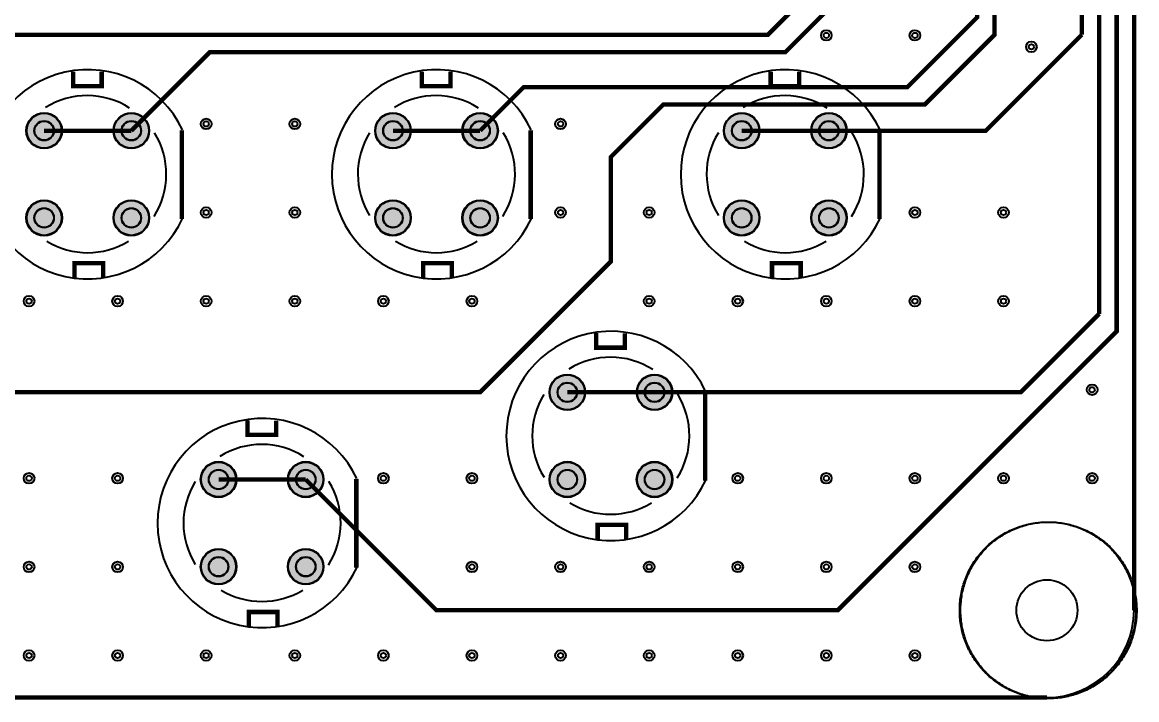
# Model space of a CAD drawing. Header units: millimetres. Extents: x -1 to 100, y 0 to 101.
# Drawn here: x 36.2 to 100.1, y -0.1 to 38.7 of the extents above; entities that cross this region are included whole.
import ezdxf

# ---------------------------------------------------------------- set-up
doc = ezdxf.new("R2010")
doc.units = ezdxf.units.MM
for name, color, linetype, true_color in [('BoardOutLine', 7, 'Continuous', 0xff00ff), ('BottomLayer', 7, 'Continuous', 0x0000ff), ('BottomSolderMaskLayer', 7, 'Continuous', 0xaa00ff), ('Document', 7, 'Continuous', 0xffffff), ('Hole', 7, 'Continuous', 0x222222), ('Multi-Layer', 7, 'Continuous', 0xc0c0c0), ('TopLayer', 7, 'Continuous', 0xff0000), ('TopSilkLayer', 7, 'Continuous', 0xffcc00), ('TopSolderMaskLayer', 7, 'Continuous', 0x800080)]:
    doc.layers.add(name, color=color, linetype=linetype, true_color=true_color)

msp = doc.modelspace()

# ---------------------------------------------------------------- hatches: boundary and pattern name
at = {"layer": 'BottomSolderMaskLayer'}
for points in [[(36.474726949453895, 32.49987299974612, 1), (38.5255270510541, 32.49987299974612, 1)], [(41.474726949453895, 32.49987299974612, 1), (43.5255270510541, 32.49987299974612, 1)], [(56.474726949453895, 32.49987299974612, 1), (58.5255270510541, 32.49987299974612, 1)], [(61.474726949453895, 32.49987299974612, 1), (63.5255270510541, 32.49987299974612, 1)], [(76.47472694945412, 32.49987299974612, 1), (78.52552705105433, 32.49987299974612, 1)], [(81.4747269494539, 32.49987299974612, 1), (83.5255270510541, 32.49987299974612, 1)], [(36.474726949453895, 27.499872999746003, 1), (38.5255270510541, 27.499872999746003, 1)], [(41.474726949453895, 27.499872999746003, 1), (43.5255270510541, 27.499872999746003, 1)], [(56.474726949453895, 27.499872999746003, 1), (58.5255270510541, 27.499872999746003, 1)], [(61.474726949453895, 27.499872999746003, 1), (63.5255270510541, 27.499872999746003, 1)], [(76.47472694945412, 27.499872999746003, 1), (78.52552705105433, 27.499872999746003, 1)], [(81.4747269494539, 27.499872999746003, 1), (83.5255270510541, 27.499872999746003, 1)], [(66.4747269494539, 17.499872999746003, 1), (68.5255270510541, 17.499872999746003, 1)], [(71.4747269494539, 17.499872999746003, 1), (73.5255270510541, 17.499872999746003, 1)], [(46.474726949453895, 12.499872999746003, 1), (48.5255270510541, 12.499872999746003, 1)], [(51.474726949453895, 12.499872999746003, 1), (53.5255270510541, 12.499872999746003, 1)], [(66.4747269494539, 12.499872999746003, 1), (68.5255270510541, 12.499872999746003, 1)], [(71.4747269494539, 12.499872999746003, 1), (73.5255270510541, 12.499872999746003, 1)], [(46.474726949453895, 7.499872999746003, 1), (48.5255270510541, 7.499872999746003, 1)], [(51.474726949453895, 7.499872999746003, 1), (53.5255270510541, 7.499872999746003, 1)]]:
    msp.add_hatch(color=256, dxfattribs=at).paths.add_polyline_path(points)
at = {"layer": 'Document'}
for points in [[(45.48999237998487, 27.47000254000511), (45.51000762001513, 32.55999491998989), (45.31000762001531, 32.57000254000502), (45.289992379984824, 27.47000254000511)], [(65.48999237998487, 27.47000254000511), (65.51000762001536, 32.55999491998989), (65.31000762001531, 32.57000254000502), (65.28999237998482, 27.47000254000511)], [(85.48999237998464, 27.47000254000511), (85.51000762001536, 32.55999491998989), (85.31000762001531, 32.57000254000502), (85.2899923799846, 27.47000254000511)], [(75.48999237998487, 12.470002540005112), (75.51000762001536, 17.55999491998989), (75.31000762001531, 17.570002540005135), (75.28999237998482, 12.470002540005112)], [(55.48999237998487, 7.470002540005112), (55.51000762001536, 12.55999491998989), (55.31000762001531, 12.570002540005135), (55.289992379984824, 7.470002540005112)]]:
    msp.add_hatch(color=256, dxfattribs=at).paths.add_polyline_path(points)
at = {"layer": 'Multi-Layer'}
for points in [[(36.500127000254, 32.49987299974612, 1), (38.500127000254, 32.49987299974612, 1)], [(41.500127000254, 32.49987299974612, 1), (43.500127000254, 32.49987299974612, 1)], [(56.500127000254, 32.49987299974612, 1), (58.500127000254, 32.49987299974612, 1)], [(61.500127000254, 32.49987299974612, 1), (63.500127000254, 32.49987299974612, 1)], [(76.50012700025422, 32.49987299974612, 1), (78.50012700025422, 32.49987299974612, 1)], [(81.500127000254, 32.49987299974612, 1), (83.500127000254, 32.49987299974612, 1)], [(36.500127000254, 27.499872999746003, 1), (38.500127000254, 27.499872999746003, 1)], [(41.500127000254, 27.499872999746003, 1), (43.500127000254, 27.499872999746003, 1)], [(56.500127000254, 27.499872999746003, 1), (58.500127000254, 27.499872999746003, 1)], [(61.500127000254, 27.499872999746003, 1), (63.500127000254, 27.499872999746003, 1)], [(76.50012700025422, 27.499872999746003, 1), (78.50012700025422, 27.499872999746003, 1)], [(81.500127000254, 27.499872999746003, 1), (83.500127000254, 27.499872999746003, 1)], [(66.500127000254, 17.499872999746003, 1), (68.500127000254, 17.499872999746003, 1)], [(71.500127000254, 17.499872999746003, 1), (73.500127000254, 17.499872999746003, 1)], [(46.500127000254, 12.499872999746003, 1), (48.500127000254, 12.499872999746003, 1)], [(51.500127000254, 12.499872999746003, 1), (53.500127000254, 12.499872999746003, 1)], [(66.500127000254, 12.499872999746003, 1), (68.500127000254, 12.499872999746003, 1)], [(71.500127000254, 12.499872999746003, 1), (73.500127000254, 12.499872999746003, 1)], [(46.500127000254, 7.499872999746003, 1), (48.500127000254, 7.499872999746003, 1)], [(51.500127000254, 7.499872999746003, 1), (53.500127000254, 7.499872999746003, 1)]]:
    msp.add_hatch(color=256, dxfattribs=at).paths.add_polyline_path(points)
at = {"layer": 'TopSolderMaskLayer'}
for points in [[(36.474726949453895, 32.49987299974612, 1), (38.5255270510541, 32.49987299974612, 1)], [(41.474726949453895, 32.49987299974612, 1), (43.5255270510541, 32.49987299974612, 1)], [(56.474726949453895, 32.49987299974612, 1), (58.5255270510541, 32.49987299974612, 1)], [(61.474726949453895, 32.49987299974612, 1), (63.5255270510541, 32.49987299974612, 1)], [(76.47472694945412, 32.49987299974612, 1), (78.52552705105433, 32.49987299974612, 1)], [(81.4747269494539, 32.49987299974612, 1), (83.5255270510541, 32.49987299974612, 1)], [(36.474726949453895, 27.499872999746003, 1), (38.5255270510541, 27.499872999746003, 1)], [(41.474726949453895, 27.499872999746003, 1), (43.5255270510541, 27.499872999746003, 1)], [(56.474726949453895, 27.499872999746003, 1), (58.5255270510541, 27.499872999746003, 1)], [(61.474726949453895, 27.499872999746003, 1), (63.5255270510541, 27.499872999746003, 1)], [(76.47472694945412, 27.499872999746003, 1), (78.52552705105433, 27.499872999746003, 1)], [(81.4747269494539, 27.499872999746003, 1), (83.5255270510541, 27.499872999746003, 1)], [(66.4747269494539, 17.499872999746003, 1), (68.5255270510541, 17.499872999746003, 1)], [(71.4747269494539, 17.499872999746003, 1), (73.5255270510541, 17.499872999746003, 1)], [(46.474726949453895, 12.499872999746003, 1), (48.5255270510541, 12.499872999746003, 1)], [(51.474726949453895, 12.499872999746003, 1), (53.5255270510541, 12.499872999746003, 1)], [(66.4747269494539, 12.499872999746003, 1), (68.5255270510541, 12.499872999746003, 1)], [(71.4747269494539, 12.499872999746003, 1), (73.5255270510541, 12.499872999746003, 1)], [(46.474726949453895, 7.499872999746003, 1), (48.5255270510541, 7.499872999746003, 1)], [(51.474726949453895, 7.499872999746003, 1), (53.5255270510541, 7.499872999746003, 1)]]:
    msp.add_hatch(color=256, dxfattribs=at).paths.add_polyline_path(points)

# ---------------------------------------------------------------- linework, layer by layer
at = {"layer": 'BoardOutLine', "const_width": 0.25400050800101603}
for points in [[(100, 95), (100, 5)], [(95, 0), (5, 0)]]:
    msp.add_lwpolyline(points, dxfattribs=at)
at = {"layer": 'BoardOutLine'}
msp.add_arc((94.99999999999977, 5), 5, 270, 0, dxfattribs=at)
at = {"layer": 'BottomLayer', "const_width": 0.25001270002540005}
for points in [[(77.99998412496825, 5.001244602489237), (83.00124460248912, 5.001244602489237), (99.00005080010169, 21.000000000000114), (99.00005080010169, 81), (94.92004064008142, 85.08001016002038), (83.999745999492, 85.08001016002038)], [(98.00101600203197, 80), (98.00101600203197, 21.998983997968026)], [(91.99898399796803, 75.99949199898401), (91.99898399796803, 38.00101600203209), (88.00101600203197, 34.0005080010161), (72.999745999492, 34.0005080010161), (70, 31.000762001524095), (70, 25.001270002539968), (62.499364998730016, 17.500635001270098), (32.500127000254224, 17.499872999746003)], [(62.499364998730016, 32.499364998730016), (65.00127000253997, 34.99872999746003), (87.00025400050822, 34.99872999746003), (91.00076200152421, 38.99923799847602), (91, 74.84216408432826)], [(97.00025400050822, 51.00076200152398), (97.00025400050822, 38.00101600203209)], [(42.499364998730016, 32.499364998730016), (47.000254000507994, 37.00025400050811), (80, 37.00025400050811), (84.00050800101599, 41.000762001524095), (84.00050800101599, 47.000254000507994)], [(22.499364998730016, 32.51206502413004), (28.001016002031974, 38.00101600203209), (79.00177800355596, 38.00101600203209), (81.00076200152398, 40), (81.00076200152398, 45.99949199898401)], [(82.500127000254, 32.49987299974612), (91.49911099822202, 32.49987299974612), (97.00025400050822, 38.00101600203209)], [(37.500127000254, 32.49987299974612), (42.500127000254, 32.49987299974612)], [(57.500127000254, 32.49987299974612), (62.500127000254, 32.49987299974612)], [(77.50012700025422, 32.49987299974612), (82.500127000254, 32.49987299974612)], [(98.00101600203197, 21.998983997968026), (93.50190500381018, 17.499872999746003), (72.500127000254, 17.499872999746003)], [(67.500127000254, 17.499872999746003), (72.500127000254, 17.499872999746003)], [(47.500127000254, 12.499872999746003), (52.500127000254, 12.499872999746003)], [(52.500127000254, 12.499872999746003), (59.99872999746003, 5.001270002540082), (78, 5.001270002540082)]]:
    msp.add_lwpolyline(points, dxfattribs=at)
at = {"layer": 'BottomLayer'}
msp.add_lwpolyline([(90.04998729997465, 5), (90.05078582874239, 5.101839593019122), (90.05363787199326, 5.203642373942898), (90.05854226979818, 5.305366939494547), (90.06549702753455, 5.406971918207773), (90.07449931669635, 5.50841598725242), (90.08554547604558, 5.609657889240452), (90.09863101309952, 5.710656449004887), (90.11375060595924, 5.811370590346883), (90.13089810547376, 5.911759352740319), (90.15006653774094, 6.011781907991235), (90.17124810694258, 6.111397576842364), (90.19443419851723, 6.210565845517294), (90.21961538266146, 6.309246382198012), (90.24678141816685, 6.407399053427184), (90.27592125658407, 6.504983940430748), (90.30702304671581, 6.601961355353524), (90.34007413943846, 6.698291857398999), (90.37506109284459, 6.793936268871107), (90.41196967771066, 6.8888556911074375), (90.45078488328431, 6.983011520299215), (90.49149092338894, 7.076365463191223), (90.53407124284399, 7.168879552656676), (90.5785085241971, 7.260516163137595), (90.62478469476923, 7.351238025947396), (90.67288093400248, 7.441008244428303), (90.72277768111599, 7.52979030895699), (90.77445464306129, 7.617548111793212), (90.82789080277348, 7.704245961764627), (90.8830644277225, 7.789848598782896), (90.93995307874843, 7.874321208183687), (90.99853361918849, 7.957629434885575), (91.0587822242885, 8.039739397362723), (91.12067439088969, 8.120617701424635), (91.1841849473958, 8.200231453796732), (91.24928806401044, 8.278548275499134), (91.31595726324099, 8.355536315014774), (91.38416543066842, 8.431164261242998), (91.45388482597332, 8.505401356234756), (91.52508709421909, 8.57821740770089), (91.59774327738387, 8.64958280129224), (91.67182382613646, 8.719468512643175), (91.74729861185551, 8.787846119176038), (91.82413693888202, 8.854687811660938), (91.90230755700418, 8.919966405525201), (91.98177867416553, 8.983655351910102), (92.06251796939614, 9.045728748467354), (92.14449260595688, 9.106161349894478), (92.22766924469397, 9.164928578201625), (92.31201405759816, 9.222006532707837), (92.39749274156406, 9.277371999760817), (92.48407053233836, 9.331002462178617), (92.57171221866088, 9.382876108407117), (92.66038215658409, 9.432971841390895), (92.75004428396983, 9.481269287153054), (92.84066213515553, 9.527748803081977), (92.93219885578492, 9.572391485919297), (93.02461721779673, 9.615179179448432), (93.1178796345655, 9.656094481878654), (93.21194817618789, 9.695120752921866), (93.30678458490888, 9.73224212056084), (93.4023502906814, 9.767443487504238), (93.4986064268528, 9.800710537326381), (93.59551384597125, 9.832029740290295), (93.69303313570822, 9.861388358849808), (93.79112463488627, 9.88877445282992), (93.88974844961035, 9.914176884283506), (93.98886446949223, 9.937585322019913), (94.08843238396321, 9.958990245808081), (94.18841169866914, 9.978382950247578), (94.28876175193795, 9.995755548309148), (94.38944173131927, 10.011100974542387), (94.49041069018062, 10.024412987949745), (94.59162756436149, 10.035686174524244), (94.69305118887428, 10.044915949451138), (94.79464031464545, 10.052098558973398), (94.89635362529225, 10.057231081917735), (94.99814975392565, 10.060311430882734), (95.0999872999746, 10.061338353087649), (95.20182484602356, 10.060311430882734), (95.30362097465695, 10.057231081917735), (95.40533428530375, 10.052098558973398), (95.50692341107492, 10.044915949451138), (95.60834703558771, 10.03568617452413), (95.70956390976858, 10.024412987949745), (95.81053286862993, 10.011100974542387), (95.91121284801125, 9.995755548309148), (96.01156290128006, 9.978382950247578), (96.11154221598599, 9.958990245808081), (96.21111013045697, 9.937585322019913), (96.31022615033885, 9.914176884283393), (96.40884996506293, 9.88877445282992), (96.50694146424098, 9.861388358849695), (96.60446075397795, 9.832029740290182), (96.7013681730964, 9.800710537326381), (96.79762430926758, 9.767443487504124), (96.89319001504009, 9.732242120560727), (96.98802642376131, 9.695120752921753), (97.0820949653837, 9.65609448187854), (97.17535738215247, 9.615179179448319), (97.26777574416428, 9.572391485919184), (97.35931246479367, 9.52774880308175), (97.44993031597937, 9.48126928715294), (97.53959244336511, 9.432971841390781), (97.62826238128832, 9.382876108407004), (97.71590406761084, 9.331002462178503), (97.80248185838514, 9.277371999760703), (97.88796054235058, 9.222006532707724), (97.97230535525523, 9.164928578201511), (98.05548199399232, 9.106161349894364), (98.13745663055283, 9.04572874846724), (98.21819592578368, 8.983655351909874), (98.29766704294502, 8.919966405525088), (98.37583766106718, 8.85468781166071), (98.45267598809369, 8.787846119175924), (98.52815077381274, 8.719468512642948), (98.60223132256533, 8.649582801292127), (98.67488750572988, 8.578217407700663), (98.74608977397588, 8.505401356234643), (98.81580916928078, 8.431164261242884), (98.88401733670821, 8.355536315014547), (98.95068653593853, 8.27854827549902), (99.01578965255317, 8.200231453796505), (99.07930020905951, 8.120617701424408), (99.14119237566047, 8.03973939736261), (99.20144098076025, 7.957629434885348), (99.26002152120077, 7.874321208183574), (99.31691017222647, 7.789848598782783), (99.37208379717549, 7.7042459617644), (99.42551995688791, 7.617548111792985), (99.47719691883299, 7.529790308956763), (99.52709366594672, 7.441008244428076), (99.57518990517974, 7.351238025947168), (99.62146607575187, 7.260516163137368), (99.66590335710521, 7.168879552656563), (99.70848367655981, 7.076365463190996), (99.74918971666466, 6.983011520298987), (99.78800492223831, 6.888855691107324), (99.82491350710438, 6.79393626887088), (99.85990046051052, 6.698291857398885), (99.89295155323316, 6.601961355353296), (99.9240533433649, 6.50498394043052), (99.95319318178213, 6.407399053426957), (99.98035921728751, 6.309246382197784), (100.00554040143197, 6.210565845517067), (100.02872649300639, 6.111397576842137), (100.04990806220803, 6.011781907991008), (100.06907649447498, 5.911759352740091), (100.08622399398973, 5.811370590346655), (100.10134358684945, 5.710656449004659), (100.11442912390339, 5.609657889240111), (100.12547528325263, 5.508415987252192), (100.13447757241465, 5.406971918207546), (100.14143233015102, 5.30536693949432), (100.14633672795571, 5.203642373942557), (100.14918877120635, 5.1018395930188944), (100.14998729997433, 5), (100.14918877120635, 4.898160406980878), (100.14633672795571, 4.796357626057215), (100.14143233015079, 4.694633060505453), (100.13447757241443, 4.593028081792227), (100.12547528325263, 4.49158401274758), (100.11442912390339, 4.390342110759661), (100.10134358684945, 4.289343550995227), (100.08622399398973, 4.188629409653117), (100.06907649447498, 4.088240647259681), (100.04990806220803, 3.988218092008765), (100.02872649300639, 3.8886024231577494), (100.00554040143174, 3.7894341544827057), (99.98035921728751, 3.690753617801988), (99.95319318178213, 3.5926009465729294), (99.9240533433649, 3.4950160595692523), (99.89295155323316, 3.3980386446464763), (99.85990046051052, 3.3017081426011146), (99.82491350710438, 3.206063731128893), (99.78800492223831, 3.1111443088925625), (99.74918971666466, 3.016988479700899), (99.70848367655981, 2.923634536808777), (99.66590335710498, 2.8311204473434373), (99.62146607575187, 2.7394838368625187), (99.57518990517974, 2.6487619740526043), (99.5270936659465, 2.5589917555716966), (99.47719691883299, 2.47020969104301), (99.42551995688791, 2.3824518882069015), (99.37208379717549, 2.2957540382353727), (99.31691017222624, 2.2101514012171037), (99.26002152120054, 2.1256787918164264), (99.20144098076025, 2.0423705651144246), (99.14119237566047, 1.9602606026372769), (99.07930020905928, 1.8793822985754787), (99.01578965255317, 1.7997685462032678), (98.95068653593853, 1.7214517245008665), (98.88401733670798, 1.6444636849852259), (98.81580916928056, 1.5688357387570022), (98.74608977397565, 1.4945986437653573), (98.67488750572988, 1.4217825922991096), (98.6022313225651, 1.3504171987078735), (98.52815077381251, 1.2805314873569387), (98.45267598809346, 1.212153880823962), (98.37583766106695, 1.145312188339176), (98.2976670429448, 1.0800335944747985), (98.21819592578345, 1.0163446480898983), (98.1374566305526, 0.9542712515326457), (98.05548199399209, 0.8938386501056357), (97.972305355255, 0.835071421798375), (97.88796054235058, 0.7779934672922764), (97.80248185838491, 0.7226280002392969), (97.71590406761061, 0.6689975378214967), (97.6282623812881, 0.6171238915928825), (97.53959244336488, 0.567028158609105), (97.44993031597915, 0.5187307128469456), (97.35931246479345, 0.4722511969181369), (97.26777574416406, 0.42760851408081635), (97.17535738215224, 0.3848208205515675), (97.08209496538348, 0.3439055181213462), (96.98802642376108, 0.30487924707813363), (96.89319001503986, 0.2677578794391593), (96.79762430926735, 0.23255651249576204), (96.70136817309617, 0.1992894626737325), (96.60446075397772, 0.1679702597097048), (96.50694146424075, 0.13861164115019164), (96.4088499650627, 0.11122554717007915), (96.31022615033862, 0.08582311571660739), (96.21111013045675, 0.06241467798008671), (96.11154221598576, 0.041009754191918546), (96.01156290127983, 0.021617049752421735), (95.91121284801102, 0.004244451690965434), (95.8105328686297, -0.011100974542387121), (95.70956390976835, -0.024412987949745002), (95.60834703558749, -0.03568617452424405), (95.5069234110747, -0.04491594945102406), (95.40533428530352, -0.05209855897339821), (95.30362097465672, -0.05723108191773463), (95.20182484602333, -0.0603114308826207), (95.09998729997437, -0.061338353087535324), (94.99814975392542, -0.0603114308826207), (94.89635362529202, -0.05723108191773463), (94.79464031464522, -0.05209855897339821), (94.69305118887405, -0.04491594945102406), (94.59162756436126, -0.035686174524130365), (94.4904106901804, -0.024412987949745002), (94.38944173131904, -0.011100974542387121), (94.28876175193773, 0.004244451690965434), (94.18841169866892, 0.021617049752421735), (94.08843238396298, 0.041009754191918546), (93.988864469492, 0.06241467798008671), (93.88974844961012, 0.08582311571672108), (93.79112463488605, 0.11122554717007915), (93.69303313570799, 0.13861164115030533), (93.59551384597103, 0.1679702597098185), (93.49860642685258, 0.1992894626737325), (93.40235029068117, 0.23255651249587572), (93.30678458490866, 0.267757879439273), (93.21194817618766, 0.3048792470782473), (93.11787963456527, 0.34390551812145986), (93.0246172177965, 0.3848208205515675), (92.93219885578469, 0.42760851408093004), (92.8406621351553, 0.47225119691825057), (92.7500442839696, 0.5187307128470593), (92.66038215658386, 0.5670281586092187), (92.57171221866065, 0.6171238915929962), (92.48407053233814, 0.6689975378216104), (92.39749274156384, 0.7226280002394105), (92.31201405759816, 0.77799346729239), (92.22766924469374, 0.8350714217984887), (92.14449260595688, 0.8938386501057494), (92.06251796939591, 0.9542712515328731), (91.9817786741653, 1.0163446480901257), (91.90230755700395, 1.0800335944749122), (91.8241369388818, 1.1453121883392896), (91.74729861185529, 1.2121538808240757), (91.67182382613623, 1.280531487357166), (91.59774327738364, 1.3504171987079872), (91.52508709421909, 1.421782592299337), (91.45388482597309, 1.494598643765471), (91.38416543066819, 1.568835738757116), (91.31595726324076, 1.644463684985567), (91.24928806401044, 1.7214517245009802), (91.1841849473958, 1.7997685462034951), (91.12067439088946, 1.879382298575706), (91.0587822242885, 1.9602606026373905), (90.99853361918849, 2.042370565114652), (90.9399530787482, 2.12567879181654), (90.88306442772227, 2.2101514012172174), (90.82789080277348, 2.2957540382356), (90.77445464306106, 2.382451888207129), (90.72277768111599, 2.4702096910432374), (90.67288093400225, 2.5589917555718102), (90.62478469476923, 2.6487619740528316), (90.5785085241971, 2.7394838368626324), (90.53407124284377, 2.831120447343551), (90.49149092338894, 2.923634536809118), (90.45078488328431, 3.0169884797011264), (90.41196967771066, 3.1111443088926762), (90.37506109284459, 3.2060637311290066), (90.34007413943846, 3.3017081426012282), (90.30702304671581, 3.3980386446467037), (90.27592125658407, 3.495016059569366), (90.24678141816685, 3.5926009465731568), (90.21961538266146, 3.6907536178022156), (90.194434198517, 3.789434154482933), (90.17124810694258, 3.8886024231579768), (90.15006653774094, 3.9882180920089922), (90.13089810547376, 4.088240647259909), (90.11375060595924, 4.188629409653345), (90.09863101309952, 4.289343550995341), (90.08554547604558, 4.390342110759889), (90.07449931669635, 4.491584012747808), (90.06549702753432, 4.593028081792454), (90.05854226979795, 4.69463306050568), (90.05363787199326, 4.796357626057443), (90.05078582874239, 4.8981604069811056), (90.04998729997465, 5.000000000000227)], close=True, dxfattribs=at)
at = {"layer": 'BottomSolderMaskLayer'}
for centre, radius in [((37.500127000254, 32.49987299974612), 1.0254000508001015), ((42.500127000254, 32.49987299974612), 1.0254000508001015), ((57.500127000254, 32.49987299974612), 1.0254000508001015), ((62.500127000254, 32.49987299974612), 1.0254000508001015), ((77.50012700025422, 32.49987299974612), 1.0254000508001015), ((82.500127000254, 32.49987299974612), 1.0254000508001015), ((37.500127000254, 32.49987299974612), 0.5639830505467464), ((42.500127000254, 32.49987299974612), 0.5639830505467464), ((57.500127000254, 32.49987299974612), 0.5639830505467464), ((62.500127000254, 32.49987299974612), 0.5639830505467464), ((77.50012700025422, 32.49987299974612), 0.5639830505467464), ((82.500127000254, 32.49987299974612), 0.5639830505467464), ((37.500127000254, 27.499872999746003), 1.0254000508001015), ((42.500127000254, 27.499872999746003), 1.0254000508001015), ((57.500127000254, 27.499872999746003), 1.0254000508001015), ((62.500127000254, 27.499872999746003), 1.0254000508001015), ((77.50012700025422, 27.499872999746003), 1.0254000508001015), ((82.500127000254, 27.499872999746003), 1.0254000508001015), ((37.500127000254, 27.49974599949212), 0.5639830505467464), ((42.500127000254, 27.49974599949212), 0.5639830505467464), ((57.500127000254, 27.49974599949212), 0.5639830505467464), ((62.500127000254, 27.49974599949212), 0.5639830505467464), ((77.50012700025422, 27.49974599949212), 0.5639830505467464), ((82.500127000254, 27.49974599949212), 0.5639830505467464), ((67.500127000254, 17.499872999746003), 1.0254000508001015), ((67.500127000254, 17.499872999746003), 0.5639830505467464), ((72.500127000254, 17.499872999746003), 1.0254000508001015), ((72.500127000254, 17.499872999746003), 0.5639830505467464), ((47.500127000254, 12.499872999746003), 1.0254000508001015), ((52.500127000254, 12.499872999746003), 1.0254000508001015), ((67.500127000254, 12.499872999746003), 1.0254000508001015), ((72.500127000254, 12.499872999746003), 1.0254000508001015), ((47.500127000254, 12.499872999746003), 0.5639830505467464), ((52.500127000254, 12.499872999746003), 0.5639830505467464), ((67.500127000254, 12.499745999492006), 0.5639830505467464), ((72.500127000254, 12.499745999492006), 0.5639830505467464), ((47.500127000254, 7.499872999746003), 1.0254000508001015), ((52.500127000254, 7.499872999746003), 1.0254000508001015), ((47.500127000254, 7.499745999492006), 0.5639830505467464), ((52.500127000254, 7.499745999492006), 0.5639830505467464)]:
    msp.add_circle(centre, radius, dxfattribs=at)
at = {"layer": 'Hole'}
for centre in [(82.35207010414001, 37.96791973583947), (87.43205486410989, 37.96791973583947), (94.11115062230124, 37.309144018288066), (46.79204978409962, 32.88793497587005), (51.87205994411988, 32.88793497587005), (67.11206502413006, 32.88793497587005), (46.79204978409962, 27.807924815849674), (51.87205994411988, 27.807924815849674), (67.11206502413006, 27.807924815849674), (72.19204978409948, 27.807924815849674), (87.43205486410989, 27.807924815849674), (92.51206502413015, 27.807924815849674), (36.632054864109705, 22.72791465582941), (41.7120650241302, 22.72791465582941), (46.79204978409962, 22.72791465582941), (51.87205994411988, 22.72791465582941), (56.95207010414015, 22.72791465582941), (62.032054864109796, 22.72791465582941), (72.19204978409948, 22.72791465582941), (77.27205994411975, 22.72791465582941), (82.35207010414001, 22.72791465582941), (87.43205486410989, 22.72791465582941), (92.51206502413015, 22.72791465582941), (97.59204978409957, 17.64792989585976), (36.632054864109705, 12.567919735839496), (41.7120650241302, 12.567919735839496), (56.95207010414015, 12.567919735839496), (62.032054864109796, 12.567919735839496), (77.27205994411975, 12.567919735839496), (82.35207010414001, 12.567919735839496), (87.43205486410989, 12.567919735839496), (92.51206502413015, 12.567919735839496), (97.59204978409957, 12.567919735839496), (36.632054864109705, 7.487934975869962), (41.7120650241302, 7.487934975869962), (62.032054864109796, 7.487934975869962), (67.11206502413006, 7.487934975869962), (72.19204978409948, 7.487934975869962), (77.27205994411975, 7.487934975869962), (82.35207010414001, 7.487934975869962), (87.43205486410989, 7.487934975869962), (36.632054864109705, 2.4079248158496966), (41.7120650241302, 2.4079248158496966), (46.79204978409962, 2.4079248158496966), (51.87205994411988, 2.4079248158496966), (56.95207010414015, 2.4079248158496966), (62.032054864109796, 2.4079248158496966), (67.11206502413006, 2.4079248158496966), (72.19204978409948, 2.4079248158496966), (77.27205994411975, 2.4079248158496966), (82.35207010414001, 2.4079248158496966), (87.43205486410989, 2.4079248158496966)]:
    msp.add_circle(centre, 0.15250190500381003, dxfattribs=at)
at = {"layer": 'Multi-Layer'}
for centre, radius in [((82.35207010414001, 37.96791973583947), 0.30500381000762006), ((87.43205486410989, 37.96791973583947), 0.30500381000762006), ((94.11115062230124, 37.309144018288066), 0.30500381000762006), ((37.500127000254, 32.49987299974612), 1), ((42.500127000254, 32.49987299974612), 1), ((57.500127000254, 32.49987299974612), 1), ((62.500127000254, 32.49987299974612), 1), ((77.50012700025422, 32.49987299974612), 1), ((82.500127000254, 32.49987299974612), 1), ((37.500127000254, 32.49987299974612), 0.5500127000254001), ((42.500127000254, 32.49987299974612), 0.5500127000254001), ((46.79204978409962, 32.88793497587005), 0.30500381000762006), ((51.87205994411988, 32.88793497587005), 0.30500381000762006), ((57.500127000254, 32.49987299974612), 0.5500127000254001), ((62.500127000254, 32.49987299974612), 0.5500127000254001), ((67.11206502413006, 32.88793497587005), 0.30500381000762006), ((77.50012700025422, 32.49987299974612), 0.5500127000254001), ((82.500127000254, 32.49987299974612), 0.5500127000254001), ((37.500127000254, 27.499872999746003), 1), ((42.500127000254, 27.499872999746003), 1), ((57.500127000254, 27.499872999746003), 1), ((62.500127000254, 27.499872999746003), 1), ((77.50012700025422, 27.499872999746003), 1), ((82.500127000254, 27.499872999746003), 1), ((37.500127000254, 27.49974599949212), 0.5500127000254001), ((42.500127000254, 27.49974599949212), 0.5500127000254001), ((46.79204978409962, 27.807924815849674), 0.30500381000762006), ((51.87205994411988, 27.807924815849674), 0.30500381000762006), ((57.500127000254, 27.49974599949212), 0.5500127000254001), ((62.500127000254, 27.49974599949212), 0.5500127000254001), ((67.11206502413006, 27.807924815849674), 0.30500381000762006), ((72.19204978409948, 27.807924815849674), 0.30500381000762006), ((77.50012700025422, 27.49974599949212), 0.5500127000254001), ((82.500127000254, 27.49974599949212), 0.5500127000254001), ((87.43205486410989, 27.807924815849674), 0.30500381000762006), ((92.51206502413015, 27.807924815849674), 0.30500381000762006), ((36.632054864109705, 22.72791465582941), 0.30500381000762006), ((41.7120650241302, 22.72791465582941), 0.30500381000762006), ((46.79204978409962, 22.72791465582941), 0.30500381000762006), ((51.87205994411988, 22.72791465582941), 0.30500381000762006), ((56.95207010414015, 22.72791465582941), 0.30500381000762006), ((62.032054864109796, 22.72791465582941), 0.30500381000762006), ((72.19204978409948, 22.72791465582941), 0.30500381000762006), ((77.27205994411975, 22.72791465582941), 0.30500381000762006), ((82.35207010414001, 22.72791465582941), 0.30500381000762006), ((87.43205486410989, 22.72791465582941), 0.30500381000762006), ((92.51206502413015, 22.72791465582941), 0.30500381000762006), ((67.500127000254, 17.499872999746003), 1), ((67.500127000254, 17.499872999746003), 0.5500127000254001), ((72.500127000254, 17.499872999746003), 1), ((72.500127000254, 17.499872999746003), 0.5500127000254001), ((97.59204978409957, 17.64792989585976), 0.30500381000762006), ((47.500127000254, 12.499872999746003), 1), ((52.500127000254, 12.499872999746003), 1), ((67.500127000254, 12.499872999746003), 1), ((72.500127000254, 12.499872999746003), 1), ((36.632054864109705, 12.567919735839496), 0.30500381000762006), ((41.7120650241302, 12.567919735839496), 0.30500381000762006), ((47.500127000254, 12.499872999746003), 0.5500127000254001), ((52.500127000254, 12.499872999746003), 0.5500127000254001), ((56.95207010414015, 12.567919735839496), 0.30500381000762006), ((62.032054864109796, 12.567919735839496), 0.30500381000762006), ((67.500127000254, 12.499745999492006), 0.5500127000254001), ((72.500127000254, 12.499745999492006), 0.5500127000254001), ((77.27205994411975, 12.567919735839496), 0.30500381000762006), ((82.35207010414001, 12.567919735839496), 0.30500381000762006), ((87.43205486410989, 12.567919735839496), 0.30500381000762006), ((92.51206502413015, 12.567919735839496), 0.30500381000762006), ((97.59204978409957, 12.567919735839496), 0.30500381000762006), ((47.500127000254, 7.499872999746003), 1), ((52.500127000254, 7.499872999746003), 1), ((36.632054864109705, 7.487934975869962), 0.30500381000762006), ((41.7120650241302, 7.487934975869962), 0.30500381000762006), ((47.500127000254, 7.499745999492006), 0.5500127000254001), ((52.500127000254, 7.499745999492006), 0.5500127000254001), ((62.032054864109796, 7.487934975869962), 0.30500381000762006), ((67.11206502413006, 7.487934975869962), 0.30500381000762006), ((72.19204978409948, 7.487934975869962), 0.30500381000762006), ((77.27205994411975, 7.487934975869962), 0.30500381000762006), ((82.35207010414001, 7.487934975869962), 0.30500381000762006), ((87.43205486410989, 7.487934975869962), 0.30500381000762006), ((95, 5), 1.7500127000254002), ((36.632054864109705, 2.4079248158496966), 0.30500381000762006), ((41.7120650241302, 2.4079248158496966), 0.30500381000762006), ((46.79204978409962, 2.4079248158496966), 0.30500381000762006), ((51.87205994411988, 2.4079248158496966), 0.30500381000762006), ((56.95207010414015, 2.4079248158496966), 0.30500381000762006), ((62.032054864109796, 2.4079248158496966), 0.30500381000762006), ((67.11206502413006, 2.4079248158496966), 0.30500381000762006), ((72.19204978409948, 2.4079248158496966), 0.30500381000762006), ((77.27205994411975, 2.4079248158496966), 0.30500381000762006), ((82.35207010414001, 2.4079248158496966), 0.30500381000762006), ((87.43205486410989, 2.4079248158496966), 0.30500381000762006)]:
    msp.add_circle(centre, radius, dxfattribs=at)
at = {"layer": 'TopLayer'}
msp.add_lwpolyline([(90, 5), (90.00079852876797, 5.101839593019122), (90.00365057201861, 5.203642373942898), (90.00855496982354, 5.305366939494547), (90.0155097275599, 5.406971918207773), (90.02451201672193, 5.50841598725242), (90.03555817607094, 5.609657889240452), (90.0486437131251, 5.710656449004887), (90.0637633059846, 5.811370590346883), (90.08091080549934, 5.911759352740319), (90.1000792377663, 6.011781907991235), (90.12126080696794, 6.111397576842364), (90.14444689854258, 6.210565845517294), (90.16962808268704, 6.309246382198012), (90.19679411819243, 6.407399053427184), (90.22593395660942, 6.504983940430748), (90.2570357467414, 6.601961355353524), (90.29008683946404, 6.698291857398999), (90.32507379286994, 6.793936268871107), (90.36198237773601, 6.8888556911074375), (90.4007975833099, 6.983011520299215), (90.44150362341452, 7.076365463191223), (90.48408394286935, 7.168879552656676), (90.52852122422246, 7.260516163137595), (90.57479739479459, 7.351238025947396), (90.62289363402783, 7.441008244428303), (90.67279038114157, 7.52979030895699), (90.72446734308664, 7.617548111793212), (90.77790350279906, 7.704245961764627), (90.83307712774808, 7.789848598782896), (90.88996577877379, 7.874321208183687), (90.94854631921407, 7.957629434885575), (91.00879492431386, 8.039739397362723), (91.07068709091527, 8.120617701424635), (91.13419764742139, 8.200231453796732), (91.1993007640358, 8.278548275499134), (91.26596996326657, 8.355536315014774), (91.33417813069377, 8.431164261242998), (91.4038975259989, 8.505401356234756), (91.47509979424467, 8.57821740770089), (91.54775597740945, 8.64958280129224), (91.62183652616204, 8.719468512643175), (91.69731131188087, 8.787846119176038), (91.7741496389076, 8.854687811660938), (91.85232025702953, 8.919966405525201), (91.9317913741911, 8.983655351910102), (92.01253066942172, 9.045728748467354), (92.09450530598224, 9.106161349894478), (92.17768194471955, 9.164928578201625), (92.26202675762374, 9.222006532707837), (92.34750544158965, 9.277371999760817), (92.43408323236372, 9.331002462178617), (92.52172491868623, 9.382876108407117), (92.61039485660967, 9.432971841390895), (92.70005698399518, 9.481269287153054), (92.79067483518088, 9.527748803081977), (92.88221155581027, 9.572391485919297), (92.97462991782231, 9.615179179448432), (93.06789233459108, 9.656094481878654), (93.16196087621324, 9.695120752921866), (93.25679728493446, 9.73224212056084), (93.35236299070698, 9.767443487504238), (93.44861912687838, 9.800710537326381), (93.54552654599661, 9.832029740290295), (93.64304583573357, 9.861388358849808), (93.74113733491163, 9.88877445282992), (93.8397611496357, 9.914176884283506), (93.93887716951781, 9.937585322019913), (94.03844508398879, 9.958990245808081), (94.1384243986945, 9.978382950247578), (94.23877445196354, 9.995755548309148), (94.33945443134485, 10.011100974542387), (94.44042339020598, 10.024412987949745), (94.54164026438707, 10.035686174524244), (94.64306388889963, 10.044915949451138), (94.74465301467103, 10.052098558973398), (94.8463663253176, 10.057231081917735), (94.948162453951, 10.060311430882734), (95.05000000000018, 10.061338353087649), (95.15183754604914, 10.060311430882734), (95.25363367468253, 10.057231081917735), (95.3553469853291, 10.052098558973398), (95.4569361111005, 10.044915949451138), (95.55835973561307, 10.03568617452413), (95.65957660979416, 10.024412987949745), (95.76054556865529, 10.011100974542387), (95.8612255480366, 9.995755548309148), (95.96157560130564, 9.978382950247578), (96.06155491601135, 9.958990245808081), (96.16112283048233, 9.937585322019913), (96.26023885036443, 9.914176884283393), (96.35886266508851, 9.88877445282992), (96.45695416426656, 9.861388358849695), (96.5544734540033, 9.832029740290182), (96.65138087312175, 9.800710537326381), (96.74763700929316, 9.767443487504124), (96.84320271506567, 9.732242120560727), (96.9380391237869, 9.695120752921753), (97.03210766540906, 9.65609448187854), (97.12537008217782, 9.615179179448319), (97.21778844418986, 9.572391485919184), (97.30932516481926, 9.52774880308175), (97.39994301600495, 9.48126928715294), (97.48960514339046, 9.432971841390781), (97.5782750813139, 9.382876108407004), (97.66591676763642, 9.331002462178503), (97.75249455841049, 9.277371999760703), (97.83797324237617, 9.222006532707724), (97.92231805528058, 9.164928578201511), (98.0054946940179, 9.106161349894364), (98.08746933057841, 9.04572874846724), (98.16820862580903, 8.983655351909874), (98.2476797429706, 8.919966405525088), (98.32585036109253, 8.85468781166071), (98.40268868811927, 8.787846119175924), (98.4781634738381, 8.719468512642948), (98.55224402259068, 8.649582801292127), (98.62490020575524, 8.578217407700663), (98.69610247400124, 8.505401356234643), (98.76582186930636, 8.431164261242884), (98.83403003673357, 8.355536315014547), (98.90069923596411, 8.27854827549902), (98.96580235257852, 8.200231453796505), (99.02931290908487, 8.120617701424408), (99.09120507568582, 8.03973939736261), (99.15145368078583, 7.957629434885348), (99.21003422122635, 7.874321208183574), (99.26692287225205, 7.789848598782783), (99.32209649720085, 7.7042459617644), (99.37553265691349, 7.617548111792985), (99.42720961885834, 7.529790308956763), (99.4771063659723, 7.441008244428076), (99.52520260520532, 7.351238025947168), (99.57147877577745, 7.260516163137368), (99.61591605713079, 7.168879552656563), (99.65849637658539, 7.076365463190996), (99.69920241669001, 6.983011520298987), (99.7380176222639, 6.888855691107324), (99.77492620712997, 6.79393626887088), (99.80991316053587, 6.698291857398885), (99.84296425325851, 6.601961355353296), (99.87406604339048, 6.50498394043052), (99.90320588180748, 6.407399053426957), (99.93037191731287, 6.309246382197784), (99.95555310145755, 6.210565845517067), (99.97873919303197, 6.111397576842137), (99.99992076223361, 6.011781907991008), (100.01908919450057, 5.911759352740091), (100.03623669401532, 5.811370590346655), (100.0513562868748, 5.710656449004659), (100.06444182392897, 5.609657889240111), (100.07548798327798, 5.508415987252192), (100.08449027244023, 5.406971918207546), (100.0914450301766, 5.30536693949432), (100.0963494279813, 5.203642373942557), (100.09920147123194, 5.1018395930188944), (100.09999999999991, 5), (100.09920147123194, 4.898160406980878), (100.0963494279813, 4.796357626057215), (100.09144503017637, 4.694633060505453), (100.08449027244001, 4.593028081792227), (100.07548798327798, 4.49158401274758), (100.06444182392897, 4.390342110759661), (100.0513562868748, 4.289343550995227), (100.03623669401532, 4.188629409653117), (100.01908919450057, 4.088240647259681), (99.99992076223361, 3.988218092008765), (99.97873919303197, 3.8886024231577494), (99.95555310145733, 3.7894341544827057), (99.93037191731287, 3.690753617801988), (99.90320588180748, 3.5926009465729294), (99.87406604339048, 3.4950160595692523), (99.84296425325851, 3.3980386446464763), (99.80991316053587, 3.3017081426011146), (99.77492620712997, 3.206063731128893), (99.7380176222639, 3.1111443088925625), (99.69920241669001, 3.016988479700899), (99.65849637658539, 2.923634536808777), (99.61591605713056, 2.8311204473434373), (99.57147877577745, 2.7394838368625187), (99.52520260520532, 2.6487619740526043), (99.47710636597208, 2.5589917555716966), (99.42720961885834, 2.47020969104301), (99.37553265691349, 2.3824518882069015), (99.32209649720085, 2.2957540382353727), (99.26692287225183, 2.2101514012171037), (99.21003422122612, 2.1256787918164264), (99.15145368078583, 2.0423705651144246), (99.09120507568582, 1.9602606026372769), (99.02931290908464, 1.8793822985754787), (98.96580235257852, 1.7997685462032678), (98.90069923596411, 1.7214517245008665), (98.83403003673334, 1.6444636849852259), (98.76582186930614, 1.5688357387570022), (98.69610247400101, 1.4945986437653573), (98.62490020575524, 1.4217825922991096), (98.55224402259046, 1.3504171987078735), (98.47816347383787, 1.2805314873569387), (98.40268868811904, 1.212153880823962), (98.32585036109231, 1.145312188339176), (98.24767974297038, 1.0800335944747985), (98.1682086258088, 1.0163446480898983), (98.08746933057819, 0.9542712515326457), (98.00549469401767, 0.8938386501056357), (97.92231805528036, 0.835071421798375), (97.83797324237617, 0.7779934672922764), (97.75249455841026, 0.7226280002392969), (97.66591676763619, 0.6689975378214967), (97.57827508131368, 0.6171238915928825), (97.48960514339024, 0.567028158609105), (97.39994301600473, 0.5187307128469456), (97.30932516481903, 0.4722511969181369), (97.21778844418964, 0.42760851408081635), (97.1253700821776, 0.3848208205515675), (97.03210766540883, 0.3439055181213462), (96.93803912378667, 0.30487924707813363), (96.84320271506544, 0.2677578794391593), (96.74763700929293, 0.23255651249576204), (96.65138087312152, 0.1992894626737325), (96.55447345400307, 0.1679702597097048), (96.45695416426634, 0.13861164115019164), (96.35886266508828, 0.11122554717007915), (96.2602388503642, 0.08582311571660739), (96.1611228304821, 0.06241467798008671), (96.06155491601112, 0.041009754191918546), (95.96157560130541, 0.021617049752421735), (95.86122554803637, 0.004244451690965434), (95.76054556865506, -0.011100974542387121), (95.65957660979393, -0.024412987949745002), (95.55835973561284, -0.03568617452424405), (95.45693611110028, -0.04491594945102406), (95.35534698532888, -0.05209855897339821), (95.2536336746823, -0.05723108191773463), (95.15183754604891, -0.0603114308826207), (95.04999999999995, -0.061338353087535324), (94.94816245395077, -0.0603114308826207), (94.84636632531738, -0.05723108191773463), (94.7446530146708, -0.05209855897339821), (94.6430638888994, -0.04491594945102406), (94.54164026438684, -0.035686174524130365), (94.44042339020575, -0.024412987949745002), (94.3394544313444, -0.011100974542387121), (94.23877445196331, 0.004244451690965434), (94.13842439869427, 0.021617049752421735), (94.03844508398856, 0.041009754191918546), (93.93887716951758, 0.06241467798008671), (93.83976114963548, 0.08582311571672108), (93.7411373349114, 0.11122554717007915), (93.64304583573335, 0.13861164115030533), (93.54552654599638, 0.1679702597098185), (93.44861912687816, 0.1992894626737325), (93.35236299070675, 0.23255651249587572), (93.25679728493424, 0.267757879439273), (93.16196087621302, 0.3048792470782473), (93.06789233459085, 0.34390551812145986), (92.97462991782209, 0.3848208205515675), (92.88221155581004, 0.42760851408093004), (92.79067483518065, 0.47225119691825057), (92.70005698399495, 0.5187307128470593), (92.61039485660945, 0.5670281586092187), (92.521724918686, 0.6171238915929962), (92.43408323236349, 0.6689975378216104), (92.34750544158942, 0.7226280002394105), (92.26202675762374, 0.77799346729239), (92.1776819447191, 0.8350714217984887), (92.09450530598224, 0.8938386501057494), (92.0125306694215, 0.9542712515328731), (91.93179137419088, 1.0163446480901257), (91.8523202570293, 1.0800335944749122), (91.77414963890737, 1.1453121883392896), (91.69731131188064, 1.2121538808240757), (91.62183652616181, 1.280531487357166), (91.54775597740922, 1.3504171987079872), (91.47509979424467, 1.421782592299337), (91.40389752599867, 1.494598643765471), (91.33417813069354, 1.568835738757116), (91.26596996326634, 1.644463684985567), (91.1993007640358, 1.7214517245009802), (91.13419764742139, 1.7997685462034951), (91.07068709091504, 1.879382298575706), (91.00879492431386, 1.9602606026373905), (90.94854631921407, 2.042370565114652), (90.88996577877356, 2.12567879181654), (90.83307712774786, 2.2101514012172174), (90.77790350279906, 2.2957540382356), (90.72446734308642, 2.382451888207129), (90.67279038114157, 2.4702096910432374), (90.6228936340276, 2.5589917555718102), (90.57479739479459, 2.6487619740528316), (90.52852122422246, 2.7394838368626324), (90.48408394286912, 2.831120447343551), (90.44150362341452, 2.923634536809118), (90.4007975833099, 3.0169884797011264), (90.36198237773601, 3.1111443088926762), (90.32507379286994, 3.2060637311290066), (90.29008683946404, 3.3017081426012282), (90.2570357467414, 3.3980386446467037), (90.22593395660942, 3.495016059569366), (90.19679411819243, 3.5926009465731568), (90.16962808268704, 3.6907536178022156), (90.14444689854236, 3.789434154482933), (90.12126080696794, 3.8886024231579768), (90.1000792377663, 3.9882180920089922), (90.08091080549934, 4.088240647259909), (90.0637633059846, 4.188629409653345), (90.0486437131251, 4.289343550995341), (90.03555817607094, 4.390342110759889), (90.02451201672193, 4.491584012747808), (90.01550972755967, 4.593028081792454), (90.00855496982331, 4.69463306050568), (90.00365057201861, 4.796357626057443), (90.00079852876797, 4.8981604069811056), (90, 5.000000000000227)], close=True, dxfattribs=at)
at = {"layer": 'TopSilkLayer', "const_width": 0.25400050800101603}
for points in [[(40.80012700025418, 35.87988315976645), (40.80012700025418, 35.05722631445269), (39.160528321056745, 35.05722631445269), (39.160528321056745, 35.89197358394722)], [(60.80012700025395, 35.87988315976645), (60.80012700025395, 35.05722631445269), (59.160528321056745, 35.05722631445269), (59.160528321056745, 35.89197358394722)], [(80.80012700025395, 35.87988315976645), (80.80012700025395, 35.05722631445269), (79.16052832105652, 35.05722631445269), (79.16052832105652, 35.89197358394722)], [(45.40012700025409, 29.97980695961394), (45.40012700025409, 32.51981203962407)], [(65.40012700025409, 29.97980695961394), (65.40012700025409, 32.51981203962407)], [(85.40012700025409, 29.97980695961394), (85.40012700025409, 32.51981203962407)], [(45.40012700025409, 29.97980695961394), (45.40012700025409, 27.439801879603806)], [(65.40012700025409, 29.97980695961394), (65.40012700025409, 27.439801879603806)], [(85.40012700025409, 29.97980695961394), (85.40012700025409, 27.439801879603806)], [(40.87769875539743, 24.07716535433076), (40.87769875539743, 24.89979679959356), (39.23812547625084, 24.89979679959356), (39.23812547625084, 24.06504953009903)], [(60.87769875539766, 24.07716535433076), (60.87769875539766, 24.89979679959356), (59.23812547625107, 24.89979679959356), (59.23812547625107, 24.06504953009903)], [(80.87769875539766, 24.07716535433076), (80.87769875539766, 24.89979679959356), (79.23812547625107, 24.89979679959356), (79.23812547625107, 24.06504953009903)], [(70.80012700025395, 20.879883159766337), (70.80012700025395, 20.057226314452578), (69.16052832105652, 20.057226314452578), (69.16052832105652, 20.891973583947106)], [(75.40012700025409, 14.979806959613938), (75.40012700025409, 17.51981203962407)], [(50.80012700025418, 15.879883159766337), (50.80012700025418, 15.057226314452691), (49.160528321056745, 15.057226314452691), (49.160528321056745, 15.89197358394722)], [(75.40012700025409, 14.979806959613938), (75.40012700025409, 12.439801879603806)], [(55.40012700025409, 9.979806959613938), (55.40012700025409, 12.519812039624185)], [(55.40012700025409, 9.979806959613938), (55.40012700025409, 7.439801879603806)], [(70.87769875539766, 9.07716535433076), (70.87769875539766, 9.899796799593673), (69.23812547625107, 9.899796799593673), (69.23812547625107, 9.065049530099145)], [(50.87769875539766, 4.077165354330759), (50.87769875539766, 4.899796799593673), (49.23812547625084, 4.899796799593673), (49.23812547625084, 4.065049530099145)]]:
    msp.add_lwpolyline(points, dxfattribs=at)
at = {"layer": 'TopSilkLayer'}
for centre, radius, start, end in [((40.0001419565765, 29.999892683251346), 6.000000000000001, 25.190789845328677, 335.0559510215152), ((60.000141956576726, 29.99989268325112), 6.000000000000001, 25.190789845331278, 335.05595102151784), ((80.00014195657673, 29.999892683251346), 6.000000000000001, 25.190789845328677, 335.0559510215152), ((39.97013352692716, 30.01986261797697), 4.4937007874015755, 57.26491530809484, 122.08918700810315), ((59.970133526927384, 30.019862617976855), 4.4937007874015755, 57.26491530809658, 122.08918700810139), ((79.97013352692738, 30.01986261797697), 4.4937007874015755, 57.26491530809484, 122.08918700810315), ((39.99010731996259, 30.009878857684953), 4.5136144272288545, 327.5774767289263, 31.7493663811602), ((59.990137643816524, 30.00988616998393), 4.503987807975617, 148.2509590206664, 211.8716407089803), ((59.99010731996236, 30.009878857685067), 4.5136144272288545, 327.5774767289235, 31.749366381157415), ((79.99013764381652, 30.0098861699837), 4.503987807975617, 148.2509590206636, 211.87164070897748), ((79.99010731996236, 30.009878857685067), 4.5136144272288545, 327.5774767289235, 31.749366381157415), ((39.99011158283088, 30.01987442309212), 4.513893827787657, 238.77509060862138, 301.31000965157614), ((59.99011158283088, 30.01987442309212), 4.513893827787657, 238.77509060862138, 301.31000965157614), ((79.9901115828311, 30.01987442309212), 4.513893827787657, 238.77509060861968, 301.3100096515779), ((70.0001419565765, 14.99989268325146), 6.000000000000001, 25.190789845328677, 335.0559510215152), ((69.97013352692738, 15.019862617976855), 4.4937007874015755, 57.264915308096235, 122.08918700810452), ((69.99013764381652, 15.009886169983815), 4.503987807975617, 148.25095902066724, 211.87164070897944), ((69.99010731996259, 15.009878857685067), 4.5136144272288545, 327.57747672892435, 31.749366381156506), ((50.000141956576726, 9.999892683251119), 6.000000000000001, 25.190789845330666, 335.0559510215184), ((49.970133526927384, 10.019862617976855), 4.4937007874015755, 57.264915308096235, 122.08918700810452), ((49.99013764381675, 10.009886169983702), 4.503987807975617, 148.2509590206664, 211.8716407089803), ((49.99010731996236, 10.009878857685067), 4.5136144272288545, 327.57747672892714, 31.749366381159348), ((69.9901115828311, 15.019874423092233), 4.513893827787657, 238.77509060862138, 301.31000965157614), ((49.990111582831105, 10.01987442309212), 4.513893827787657, 238.77509060862138, 301.31000965157614)]:
    msp.add_arc(centre, radius, start, end, dxfattribs=at)
at = {"layer": 'TopSolderMaskLayer'}
for centre, radius in [((37.500127000254, 32.49987299974612), 1.0254000508001015), ((42.500127000254, 32.49987299974612), 1.0254000508001015), ((57.500127000254, 32.49987299974612), 1.0254000508001015), ((62.500127000254, 32.49987299974612), 1.0254000508001015), ((77.50012700025422, 32.49987299974612), 1.0254000508001015), ((82.500127000254, 32.49987299974612), 1.0254000508001015), ((37.500127000254, 32.49987299974612), 0.5639830505467464), ((42.500127000254, 32.49987299974612), 0.5639830505467464), ((57.500127000254, 32.49987299974612), 0.5639830505467464), ((62.500127000254, 32.49987299974612), 0.5639830505467464), ((77.50012700025422, 32.49987299974612), 0.5639830505467464), ((82.500127000254, 32.49987299974612), 0.5639830505467464), ((37.500127000254, 27.499872999746003), 1.0254000508001015), ((42.500127000254, 27.499872999746003), 1.0254000508001015), ((57.500127000254, 27.499872999746003), 1.0254000508001015), ((62.500127000254, 27.499872999746003), 1.0254000508001015), ((77.50012700025422, 27.499872999746003), 1.0254000508001015), ((82.500127000254, 27.499872999746003), 1.0254000508001015), ((37.500127000254, 27.49974599949212), 0.5639830505467464), ((42.500127000254, 27.49974599949212), 0.5639830505467464), ((57.500127000254, 27.49974599949212), 0.5639830505467464), ((62.500127000254, 27.49974599949212), 0.5639830505467464), ((77.50012700025422, 27.49974599949212), 0.5639830505467464), ((82.500127000254, 27.49974599949212), 0.5639830505467464), ((67.500127000254, 17.499872999746003), 1.0254000508001015), ((67.500127000254, 17.499872999746003), 0.5639830505467464), ((72.500127000254, 17.499872999746003), 1.0254000508001015), ((72.500127000254, 17.499872999746003), 0.5639830505467464), ((47.500127000254, 12.499872999746003), 1.0254000508001015), ((52.500127000254, 12.499872999746003), 1.0254000508001015), ((67.500127000254, 12.499872999746003), 1.0254000508001015), ((72.500127000254, 12.499872999746003), 1.0254000508001015), ((47.500127000254, 12.499872999746003), 0.5639830505467464), ((52.500127000254, 12.499872999746003), 0.5639830505467464), ((67.500127000254, 12.499745999492006), 0.5639830505467464), ((72.500127000254, 12.499745999492006), 0.5639830505467464), ((47.500127000254, 7.499872999746003), 1.0254000508001015), ((52.500127000254, 7.499872999746003), 1.0254000508001015), ((47.500127000254, 7.499745999492006), 0.5639830505467464), ((52.500127000254, 7.499745999492006), 0.5639830505467464)]:
    msp.add_circle(centre, radius, dxfattribs=at)

doc.saveas('drawing.dxf')
